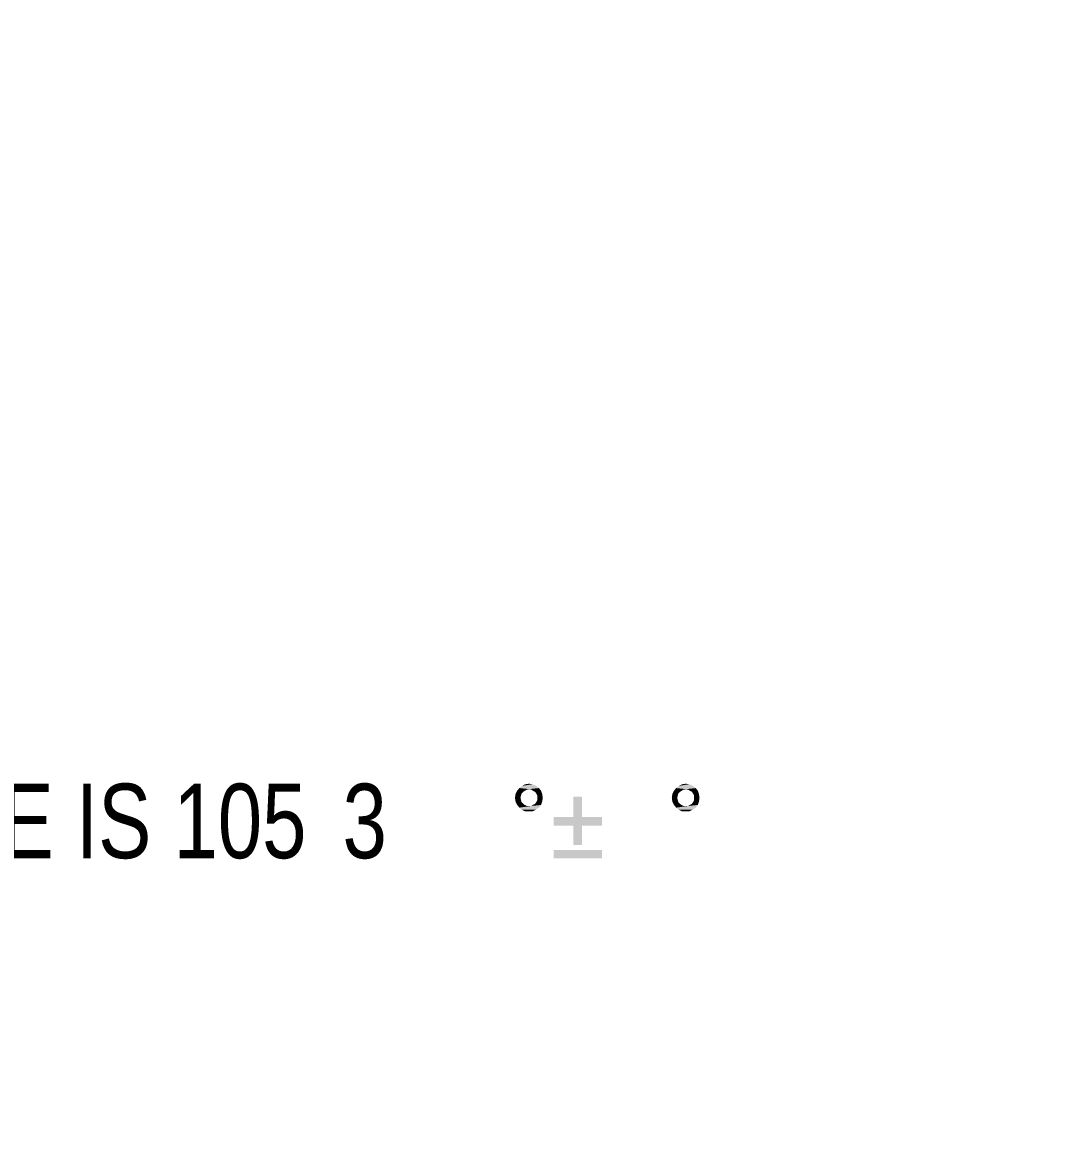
# Model space of a CAD drawing. Header units: millimetres. Extents: x 0 to 420, y 0 to 297.
# Drawn here: x 130.5 to 172.64, y 116.9 to 162.24 of the extents above; entities that cross this region are included whole.
import ezdxf

# ---------------------------------------------------------------- set-up
doc = ezdxf.new("R2010")
doc.units = ezdxf.units.MM
doc.header["$LTSCALE"] = 23.1
doc.layers.get('0').update_dxf_attribs({"linetype": 'CONTINUOUS'})
doc.styles.get("Standard").update_dxf_attribs({"font": 'txt', "width": 0.8})
doc.dimstyles.new('DIMSTYLE_7', dxfattribs={"dimtxt": 3, "dimasz": 2.1, "dimexe": 2, "dimexo": 1, "dimgap": 1.5, "dimtad": 0, "dimtih": 1, "dimtoh": 1, "dimdec": 1, "dimzin": 0, "dimdsep": 46, "dimtxsty": 'STANDARD', "dimblk": '_FILLED', "dimblk1": '_FILLED', "dimblk2": '_FILLED', "dimcen": 0.09, "dimazin": 0, "dimtp": 0.5, "dimtm": 0.5, "dimtfac": 1, "dimtdec": 1, "dimtofl": 0, "dimtmove": 0, "dimatfit": 3, "dimldrblk": '_FILLED', "dimfxl": 1, "dimtolj": 1, "dimtzin": 0, "dimarcsym": 0})

# ---------------------------------------------------------------- blocks, each defined once
blk = doc.blocks.new('*D33')
at = {"color": 7, "linetype": 'CONTINUOUS'}
for p, q in [((76.579, 162.241), (121.887, 162.241)), ((56.964, 135.196), (55.6, 130.108)), ((55.6, 130.108), (49.283, 106.529))]:
    blk.add_line(p, q, dxfattribs=at)
for start, end in [(-29.7826, 0), (255, 318.8251)]:
    blk.add_arc((64.21, 162.241), 55.676, start, end, dxfattribs=at)
for points in [[(120.197, 160.134), (119.887, 162.241), (119.497, 160.147)], [(51.923, 108.296), (49.8, 108.461), (51.754, 107.616)]]:
    blk.add_solid(points, dxfattribs=at)
at = {"color": 7, "linetype": 'CONTINUOUS', "insert": (109.663, 131.585), "char_height": 3, "width": 145.14066, "attachment_point": 2, "line_spacing_factor": 0.9}
blk.add_mtext('HIINGE FINISHED PRODUCTS ANGLE IS 105{\\ftxt;\\W0.0001;\\H0.0001;\\~}{\\ftxt;\\W1.304029304;\\H3.0; }{\\ftxt;\\W0.0001;\\H0.0001;\\~}3{\\ftxt;\\W0.0001;\\H0.0001;\\~}{\\ftxt;\\W0.5494505495;\\H3.0; }{\\ftxt;\\W0.0001;\\H0.0001;\\~}', dxfattribs=at)
blk = doc.blocks.new('_FILLED')
at = {"color": 0, "linetype": 'BYBLOCK'}
blk.add_solid([(0, 0), (-1, 0.167), (-1, -0.167)], dxfattribs=at)

msp = doc.modelspace()

# ---------------------------------------------------------------- linework, layer by layer
at = {"color": 7, "linetype": 'CONTINUOUS'}
for points in [[(151.024, 131.564), (150.608, 131.498), (150.739, 131.564)], [(150.608, 131.498), (151.024, 131.564), (151.177, 131.498)], [(150.739, 131.564), (150.893, 131.585), (151.024, 131.564)], [(157.336, 131.564), (156.92, 131.498), (157.051, 131.564)], [(156.92, 131.498), (157.336, 131.564), (157.489, 131.498)], [(157.051, 131.564), (157.205, 131.585), (157.336, 131.564)], [(150.564, 131.104), (150.323, 131.016), (150.345, 131.169)], [(150.323, 131.016), (150.564, 131.104), (150.542, 131.016)], [(150.717, 131.301), (150.652, 131.257), (150.345, 131.169)], [(150.717, 131.301), (150.345, 131.169), (150.411, 131.301)], [(150.652, 131.257), (150.586, 131.191), (150.345, 131.169)], [(150.345, 131.169), (150.586, 131.191), (150.564, 131.104)], [(150.893, 131.366), (150.411, 131.301), (150.498, 131.41)], [(150.893, 131.366), (150.805, 131.345), (150.411, 131.301)], [(150.411, 131.301), (150.805, 131.345), (150.717, 131.301)], [(151.177, 131.498), (150.498, 131.41), (150.608, 131.498)], [(150.498, 131.41), (151.177, 131.498), (151.287, 131.41)], [(150.498, 131.41), (151.287, 131.41), (150.893, 131.366)], [(150.98, 131.345), (150.893, 131.366), (151.287, 131.41)], [(151.046, 131.301), (150.98, 131.345), (151.287, 131.41)], [(151.046, 131.301), (151.287, 131.41), (151.374, 131.301)], [(151.374, 131.301), (151.133, 131.257), (151.046, 131.301)], [(151.177, 131.191), (151.133, 131.257), (151.374, 131.301)], [(151.177, 131.191), (151.374, 131.301), (151.418, 131.169)], [(151.418, 131.169), (151.221, 131.104), (151.177, 131.191)], [(151.221, 131.016), (151.221, 131.104), (151.418, 131.169)], [(151.221, 131.016), (151.418, 131.169), (151.44, 131.016)], [(153.017, 131.06), (152.666, 130.25), (152.666, 131.06)], [(152.666, 130.25), (153.017, 131.06), (153.017, 130.25)], [(156.876, 131.104), (156.635, 131.016), (156.657, 131.169)], [(156.635, 131.016), (156.876, 131.104), (156.854, 131.016)], [(157.03, 131.301), (156.964, 131.257), (156.657, 131.169)], [(157.03, 131.301), (156.657, 131.169), (156.723, 131.301)], [(156.964, 131.257), (156.898, 131.191), (156.657, 131.169)], [(156.657, 131.169), (156.898, 131.191), (156.876, 131.104)], [(157.205, 131.366), (156.723, 131.301), (156.811, 131.41)], [(157.205, 131.366), (157.117, 131.345), (156.723, 131.301)], [(156.723, 131.301), (157.117, 131.345), (157.03, 131.301)], [(157.489, 131.498), (156.811, 131.41), (156.92, 131.498)], [(156.811, 131.41), (157.489, 131.498), (157.599, 131.41)], [(156.811, 131.41), (157.599, 131.41), (157.205, 131.366)], [(157.292, 131.345), (157.205, 131.366), (157.599, 131.41)], [(157.358, 131.301), (157.292, 131.345), (157.599, 131.41)], [(157.358, 131.301), (157.599, 131.41), (157.686, 131.301)], [(157.686, 131.301), (157.446, 131.257), (157.358, 131.301)], [(157.489, 131.191), (157.446, 131.257), (157.686, 131.301)], [(157.489, 131.191), (157.686, 131.301), (157.73, 131.169)], [(157.73, 131.169), (157.533, 131.104), (157.489, 131.191)], [(157.533, 131.016), (157.533, 131.104), (157.73, 131.169)], [(157.533, 131.016), (157.73, 131.169), (157.752, 131.016)], [(150.542, 131.016), (150.345, 130.863), (150.323, 131.016)], [(150.542, 131.016), (150.564, 130.929), (150.345, 130.863)], [(150.345, 130.863), (150.564, 130.929), (150.586, 130.841)], [(150.586, 130.841), (150.411, 130.731), (150.345, 130.863)], [(150.586, 130.841), (150.652, 130.775), (150.411, 130.731)], [(150.411, 130.731), (150.652, 130.775), (150.717, 130.731)], [(150.717, 130.731), (150.498, 130.622), (150.411, 130.731)], [(150.717, 130.731), (150.805, 130.688), (150.498, 130.622)], [(150.498, 130.622), (150.98, 130.688), (151.374, 130.731)], [(150.498, 130.622), (151.374, 130.731), (151.287, 130.622)], [(150.893, 130.688), (150.98, 130.688), (150.498, 130.622)], [(150.805, 130.688), (150.893, 130.688), (150.498, 130.622)], [(151.287, 130.622), (150.608, 130.534), (150.498, 130.622)], [(150.608, 130.534), (151.287, 130.622), (151.155, 130.534)], [(151.374, 130.731), (150.98, 130.688), (151.046, 130.731)], [(151.046, 130.731), (151.133, 130.775), (151.418, 130.863)], [(151.046, 130.731), (151.418, 130.863), (151.374, 130.731)], [(151.133, 130.775), (151.177, 130.841), (151.418, 130.863)], [(151.418, 130.863), (151.177, 130.841), (151.221, 130.929)], [(151.44, 131.016), (151.221, 130.929), (151.221, 131.016)], [(151.221, 130.929), (151.44, 131.016), (151.418, 130.863)], [(156.854, 131.016), (156.657, 130.863), (156.635, 131.016)], [(156.854, 131.016), (156.876, 130.929), (156.657, 130.863)], [(156.657, 130.863), (156.876, 130.929), (156.898, 130.841)], [(156.898, 130.841), (156.723, 130.731), (156.657, 130.863)], [(156.898, 130.841), (156.964, 130.775), (156.723, 130.731)], [(156.723, 130.731), (156.964, 130.775), (157.03, 130.731)], [(157.03, 130.731), (156.811, 130.622), (156.723, 130.731)], [(157.03, 130.731), (157.117, 130.688), (156.811, 130.622)], [(156.811, 130.622), (157.292, 130.688), (157.686, 130.731)], [(156.811, 130.622), (157.686, 130.731), (157.599, 130.622)], [(157.205, 130.688), (157.292, 130.688), (156.811, 130.622)], [(157.117, 130.688), (157.205, 130.688), (156.811, 130.622)], [(157.599, 130.622), (156.92, 130.534), (156.811, 130.622)], [(156.92, 130.534), (157.599, 130.622), (157.467, 130.534)], [(157.686, 130.731), (157.292, 130.688), (157.358, 130.731)], [(157.358, 130.731), (157.446, 130.775), (157.73, 130.863)], [(157.358, 130.731), (157.73, 130.863), (157.686, 130.731)], [(157.446, 130.775), (157.489, 130.841), (157.73, 130.863)], [(157.73, 130.863), (157.489, 130.841), (157.533, 130.929)], [(157.752, 131.016), (157.533, 130.929), (157.533, 131.016)], [(157.533, 130.929), (157.752, 131.016), (157.73, 130.863)], [(151.155, 130.534), (150.739, 130.469), (150.608, 130.534)], [(150.893, 130.469), (150.739, 130.469), (151.155, 130.534)], [(150.893, 130.469), (151.155, 130.534), (151.024, 130.469)], [(153.017, 130.25), (153.827, 130.25), (151.878, 129.899)], [(152.666, 130.25), (153.017, 130.25), (151.878, 129.899)], [(152.666, 130.25), (151.878, 129.899), (151.878, 130.25)], [(152.666, 129.899), (151.878, 129.899), (153.827, 130.25)], [(153.017, 129.899), (152.666, 129.899), (153.827, 130.25)], [(153.017, 129.899), (153.827, 130.25), (153.827, 129.899)], [(157.467, 130.534), (157.051, 130.469), (156.92, 130.534)], [(157.205, 130.469), (157.051, 130.469), (157.467, 130.534)], [(157.205, 130.469), (157.467, 130.534), (157.336, 130.469)], [(153.017, 129.899), (152.666, 129.111), (152.666, 129.899)], [(152.666, 129.111), (153.017, 129.899), (153.017, 129.111)], [(153.827, 128.914), (151.878, 128.585), (151.878, 128.914)], [(151.878, 128.585), (153.827, 128.914), (153.827, 128.585)]]:
    msp.add_solid(points, dxfattribs=at)

# ---------------------------------------------------------------- dimensions: what is measured, and where the dimension line sits
dim = msp.add_angular_dim_2l(base=(98.104, 118.069), line1=((57.367, 136.699), (57.222, 136.162)), line2=((75.022, 162.241), (75.579, 162.241)), text='HIINGE FINISHED PRODUCTS ANGLE IS 105{\\fSymbol_ASME;\\W1.0;°±}3{\\fSymbol_ASME;\\W1.0;°}', dimstyle='DIMSTYLE_7', dxfattribs=at)
dim.commit()
dim.dimension.update_dxf_attribs({"geometry": '*D33', "text_midpoint": (108.838, 130.085), "dimtype": 162})

doc.saveas('drawing.dxf')
